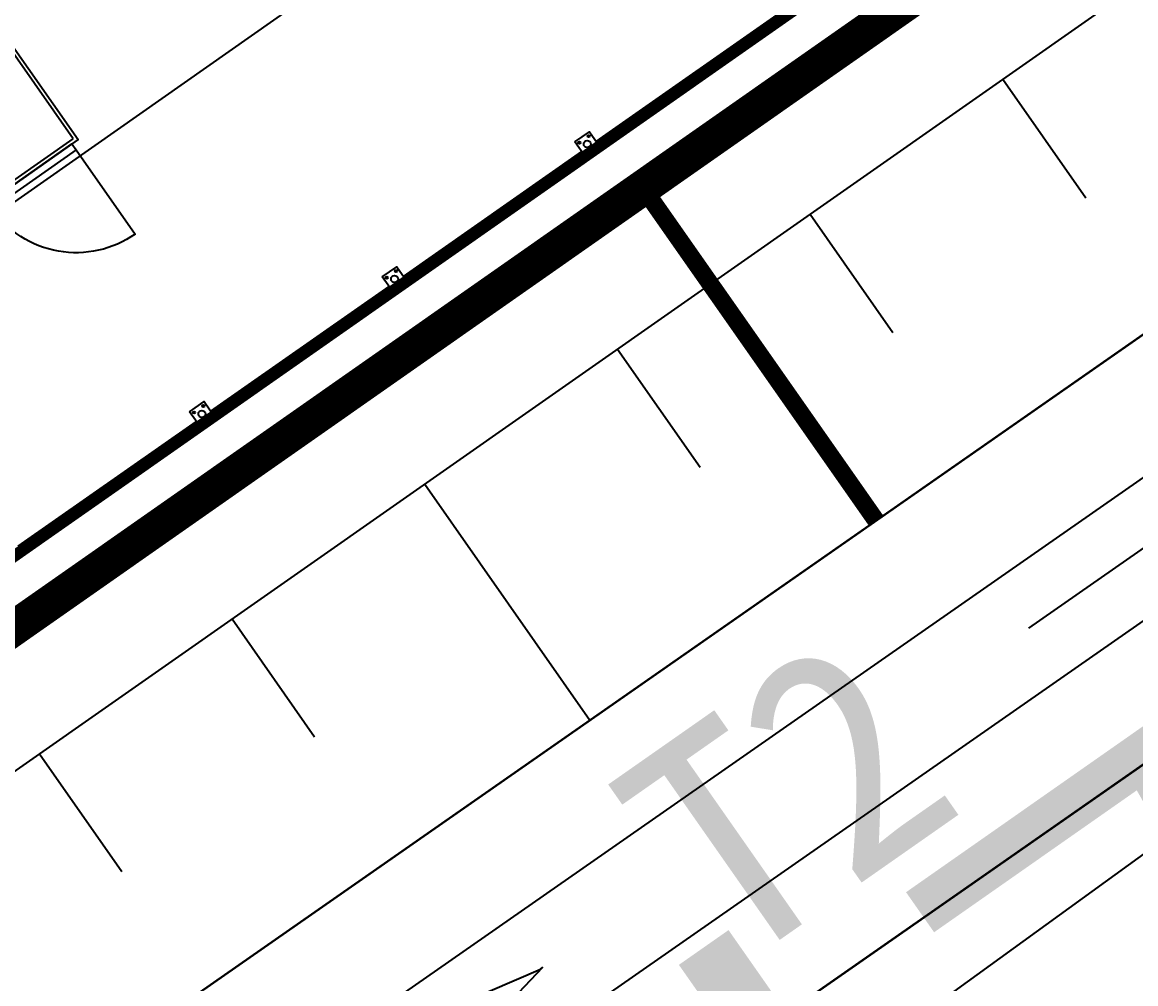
# Model space of a CAD drawing. Header units: millimetres. Extents: x 152904052 to 153933663, y 538271515 to 539240469.
# Drawn here: x 153450937 to 153460405, y 538560153 to 538568327 of the extents above; entities that cross this region are included whole.
import ezdxf
from ezdxf.enums import TextEntityAlignment as Align

# ---------------------------------------------------------------- set-up
doc = ezdxf.new("R2010")
doc.units = ezdxf.units.MM
for name, color, linetype in [('FENC', 7, 'Continuous'), ('POWR', 5, 'Continuous'), ('SCHM', 9, 'Continuous'), ('TEXT', 7, 'Continuous')]:
    doc.layers.add(name, color=color, linetype=linetype)
doc.styles.add('IIAC FONT', font='GulimChe.ttf')
doc.styles.get("Standard").update_dxf_attribs({"font": 'GulimChe.ttf'})

msp = doc.modelspace()

# ---------------------------------------------------------------- linework, layer by layer
at = {"layer": 'FENC', "color": 8}
for p, q in [((153455784.3, 538567230.5), (153474257.9, 538580165.9)), ((153455816.4, 538567314), (153474167.1, 538580163.3)), ((153455722.2, 538567187), (153455636.2, 538567309.9)), ((153454146, 538566083.4), (153455784.3, 538567230.5)), ((153454178.1, 538566166.9), (153455693.5, 538567228)), ((153455784.3, 538567230.5), (153455722.2, 538567187)), ((153454083.9, 538566039.9), (153453997.9, 538566162.7)), ((153452507.7, 538564936.2), (153454146, 538566083.4)), ((153452539.8, 538565019.7), (153454055.2, 538566080.8)), ((153454146, 538566083.4), (153454083.9, 538566039.9)), ((153450869.4, 538563789.1), (153452507.7, 538564936.2)), ((153450901.5, 538563872.6), (153452416.9, 538564933.7)), ((153452445.6, 538564892.7), (153452359.6, 538565015.6)), ((153452507.7, 538564936.2), (153452445.6, 538564892.7))]:
    msp.add_line(p, q, dxfattribs=at)
for points in [[(153455636.2, 538567309.9), (153455759, 538567395.9), (153455845.1, 538567273.1), (153455722.2, 538567187)], [(153453997.9, 538566162.7), (153454120.7, 538566248.8), (153454206.8, 538566125.9), (153454083.9, 538566039.9)], [(153452359.6, 538565015.6), (153452482.4, 538565101.6), (153452568.5, 538564978.8), (153452445.6, 538564892.7)]]:
    msp.add_lwpolyline(points, close=True, dxfattribs=at)
for centre, radius in [((153455673.6, 538567303.3), 9.49), ((153455740.6, 538567291.5), 30), ((153455740.6, 538567291.5), 30), ((153455752.4, 538567358.5), 9.49), ((153455728.8, 538567224.5), 9.49), ((153455807.6, 538567279.7), 9.49), ((153454035.3, 538566156.1), 9.49), ((153454102.3, 538566144.3), 30), ((153454102.3, 538566144.3), 30), ((153454114.1, 538566211.3), 9.49), ((153454090.5, 538566077.3), 9.49), ((153454169.3, 538566132.5), 9.49), ((153452464, 538564997.2), 30), ((153452464, 538564997.2), 30), ((153452475.8, 538565064.2), 9.49), ((153452397, 538565009), 9.49), ((153452452.2, 538564930.2), 9.49), ((153452531, 538564985.4), 9.49)]:
    msp.add_circle(centre, radius, dxfattribs=at)
at = {"layer": 'POWR', "color": 7}
msp.add_lwpolyline([(153469780.4, 538584074.6), (153471663.2, 538581385.6), (153446937.2, 538564042.2), (153445040.3, 538566751.3), (153469780.4, 538584074.6)], dxfattribs=at)
for points in [[(153449689.8, 538569787.2), (153451410.6, 538567329.8), (153450591.4, 538566756.2), (153448870.7, 538569213.7)], [(153451368.7, 538567337.1), (153449681.6, 538569746.7), (153448911.6, 538569207.5), (153450598.8, 538566798)], [(153451395.2, 538567242.7), (153450678.5, 538566740.9), (153450642.6, 538566792.1), (153451359.4, 538567293.9)]]:
    msp.add_lwpolyline(points, close=True, dxfattribs=at)
msp.add_lwpolyline([(153451395.2, 538567242.7), (153451897.1, 538566526, -0.414214), (153450678.5, 538566740.9)], format="xyb", dxfattribs=at)
at = {"layer": 'SCHM'}
for p, q in [((153447653.7, 538556740.9), (153501257.3, 538594112.2)), ((153448225.8, 538555920.7), (153501844.5, 538593303.3)), ((153448799.4, 538555101.6), (153503195.3, 538593026)), ((153449372.9, 538554282.4), (153503421.5, 538591964.6)), ((153459273.3, 538567842.4), (153459979.2, 538566834.2)), ((153457635, 538566695.2), (153458339.7, 538565688.8)), ((153455996.7, 538565548.1), (153456700.3, 538564543.3)), ((153454358.4, 538564400.9), (153455763.2, 538562394.7)), ((153452720.1, 538563253.8), (153453421.3, 538562252.3)), ((153451081.8, 538562106.6), (153451781.8, 538561106.8))]:
    msp.add_line(p, q, dxfattribs=at)
for points in [[(153309206.5, 538922882.6), (153362041.8, 538959878.3), (153517431.3, 538737959.2), (153500636.4, 538637005.7), (153497846.8, 538615992.3), (153507779.6, 538601806.8), (153445728.8, 538558358.4)], [(153459496.8, 538563174.4), (153466874.8, 538568319.8)]]:
    msp.add_lwpolyline(points, dxfattribs=at)
at = {"layer": 'SCHM', "const_width": 300}
msp.add_lwpolyline([(153516377.8, 538737720.2), (153499645.1, 538637137.3), (153487684.3, 538628762.3), (153506386.8, 538602052.4), (153445810.6, 538559636.4), (153427681.5, 538585527.4, 0.414146), (153426288.9, 538585772.8), (153424446.1, 538584482.4, 0.414214), (153424200.5, 538583089.7), (153443870.2, 538554998.6, 0.40888), (153452912.1, 538553398.1), (153485721, 538576279.9), (153508667.6, 538588016.3)], format="xyb", dxfattribs=at)
at = {"layer": 'SCHM'}
for points, const_width in [([(153445933.3, 538560332.8), (153505690.5, 538602175.2), (153498536.4, 538612392.3)], 100), ([(153456210.2, 538566926.6), (153458195.9, 538564090.7)], 150)]:
    msp.add_lwpolyline(points, dxfattribs=dict(at, const_width=const_width))
for points in [[(153501701.1, 538594421.6), (153447653.7, 538556740.9, -0.125139), (153445975.2, 538556176.2), (153445565.5, 538555889.3)], [(153494494.8, 538585741), (153449372.9, 538554282.4, -0.29385), (153447324.7, 538554108.7, -0.094201), (153445483.6, 538555831.9, -4.961802)]]:
    msp.add_lwpolyline(points, format="xyb", dxfattribs=at)
msp.add_lwpolyline([(153453018.7, 538559276.5), (153455342.5, 538560277.9), (153455359.1, 538560289.6), (153453616.7, 538558452.1), (153453602.8, 538558442.4), (153453018.7, 538559276.5)], close=True, dxfattribs=at)
msp.add_polyline3d([(153448888.5, 538552779.5, 0), (153451788.5, 538554963.5, 0), (153466631.5, 538565717.5, 0), (153481558.5, 538576070.6, 0), (153485014.5, 538580349.6, 0), (153503760.5, 538591305.6, 0), (153510172.5, 538596496.3, 0)], dxfattribs=at)

# ---------------------------------------------------------------- texts
at = {"layer": 'SCHM', "style": 'IIAC FONT'}
msp.add_text('T2', height=1918.79, rotation=35, dxfattribs=at).set_placement((153457428, 538561732), align=Align.MIDDLE_CENTER)
at = {"layer": 'TEXT'}
msp.add_text('전기실#CD', height=4550, rotation=34.99992, dxfattribs=at).set_placement((153466474.5, 538561025.3), align=Align.CENTER)

doc.saveas('drawing.dxf')
